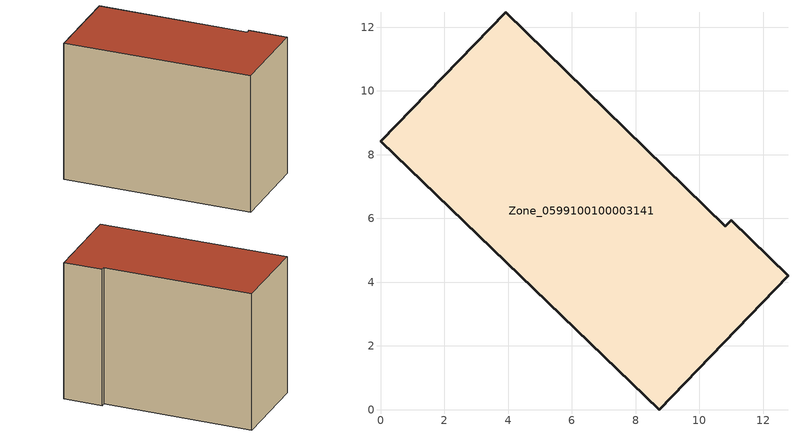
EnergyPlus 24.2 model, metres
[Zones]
Zone_0599100100003141
 floor ground (C_G): 8.75,0 0,8.43 3.92,12.46 10.82,5.76 11,5.94 12.78,4.2 z0
 wall outside (C_F): 11,5.94 10.82,5.76 3.92,12.46 0,8.43 8.75,0 12.78,4.2 11,5.94 z0:9.07
 roof outside (C_R): 8.75,0 12.78,4.2 11,5.94 10.82,5.76 3.92,12.46 0,8.43 z9.07
[BUILDING]
Pand.0599100100003141: North Axis=0; Terrain=City; Loads Convergence Tolerance Value=0.04; Temperature Convergence Tolerance Value=0.4; Solar Distribution=FullExterior; Maximum Number of Warmup Days=25; Minimum Number of Warmup Days=1
[Site:Location]
Rotterdam.The.Hague.AP_ZH_NLD Design_Conditions: Latitude=51.96; Longitude=4.45; Time Zone=1; Elevation=-4.5
[SITE:GROUNDTEMPERATURE:BUILDINGSURFACE]
18, 18, 18, 18, 18, 18, 18, 18, 18, 18, 18, 18
[MATERIAL] Thermal Absorptance=0.9; Solar Absorptance=0.7; Visible Absorptance=0.7
Name | Roughness | Thickness | Conductivity | Density | Specific Heat
G.TI.2006-2014 | MediumSmooth | 0.15 | 0.06 | 540 | 1210
F.TI.2006-2014 | Rough | 0.3 | 0.12 | 1920 | 840
R.TI.2006-2014 | MediumRough | 0.2 | 0.08 | 1500 | 1000
[CONSTRUCTION]
C_G: G.TI.2006-2014
C_F: F.TI.2006-2014
C_R: R.TI.2006-2014
[ZONE]
Zone_0599100100003141: Type=1; Multiplier=1; Ceiling Height=Autocalculate; Volume=Autocalculate; Floor Area=autocalculate; Part of Total Floor Area=Yes
[ZONEINFILTRATION:DESIGNFLOWRATE]
Infil_Zone_0599100100003141: Zone or ZoneList or Space or SpaceList=Zone_0599100100003141; Schedule=AlwaysOn; Design Flow Rate Calculation Method=Flow/Area; Flow Rate per Floor Area=0.0015; Constant Term Coefficient=1; Temperature Term Coefficient=0; Velocity Term Coefficient=0; Velocity Squared Term Coefficient=0
[HVACTEMPLATE:ZONE:IDEALLOADSAIRSYSTEM]
Zone_0599100100003141: Maximum Heating Supply Air Temperature=50; Minimum Cooling Supply Air Temperature=13; Maximum Heating Supply Air Humidity Ratio=0.0156; Minimum Cooling Supply Air Humidity Ratio=0.0077; Heating Limit=NoLimit; Cooling Limit=NoLimit; Dehumidification Control Type=ConstantSensibleHeatRatio; Cooling Sensible Heat Ratio=0.7; Dehumidification Setpoint=60; Humidification Control Type=None; Humidification Setpoint=30; Outdoor Air Method=None; Outdoor Air Flow Rate per Person=0.00944; Outdoor Air Flow Rate per Zone Floor Area=0; Outdoor Air Flow Rate per Zone=0; Demand Controlled Ventilation Type=None; Outdoor Air Economizer Type=NoEconomizer; Heat Recovery Type=None; Sensible Heat Recovery Effectiveness=0.7; Latent Heat Recovery Effectiveness=0.65
[ZONECONTROL:THERMOSTAT]
ThermostatControl_Zone_0599100100003141: Zone or ZoneList=Zone_0599100100003141; Control Type Schedule=DualSetpointControlType; Control 1=Thermostat_Zone_0599100100003141; Temperature Difference Between Cutout And Setpoint=0
[THERMOSTATSETPOINT:DUALSETPOINT]
Thermostat_Zone_0599100100003141: Heating Setpoint Temperature Schedule=HeatingSetpoint_Zone_0599100100003141; Cooling Setpoint Temperature Schedule=CoolingSetpoint_Zone_0599100100003141
[SCHEDULE:COMPACT]
HeatingSetpoint_Zone_0599100100003141: Through: 12/31, For: AllDays, Until: 24:00, 21
CoolingSetpoint_Zone_0599100100003141: Through: 12/31, For: AllDays, Until: 24:00, 24
DualSetpointControlType: Through: 12/31, For: AllDays, Until: 24:00, 4
AlwaysOn: Through: 12/31, For: AllDays, Until: 24:00, 1
